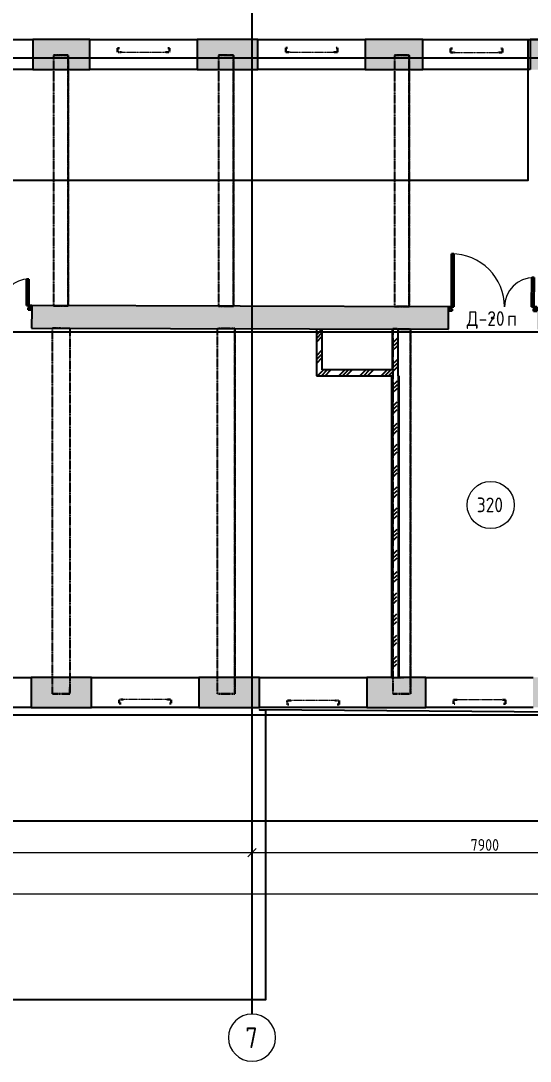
# Model space of a CAD drawing. Header units: millimetres. Extents: x -129048 to 476301, y -5853 to 215316.
# Drawn here: x 243165 to 251806, y -3626 to 14036 of the extents above; entities that cross this region are included whole.
import ezdxf

# ---------------------------------------------------------------- set-up
doc = ezdxf.new("R2010")
doc.units = ezdxf.units.MM
for name, pattern in [('ADSK_Линия сетки', [25, 20, -2.5, 0, -2.5]), ('ADSK_Сверху', [4.5, 3, -1.5]), ('ADSK_Снесено', [4.5, 3, -1.5])]:
    doc.linetypes.add(name, pattern=pattern)
for name, color, linetype, lineweight, true_color in [('_ Окна', 5, 'Continuous', 30, 0x0000ff), ('Стены внутренние', 5, 'Continuous', 18, 0x0000ff), ('Стены наружные', 1, 'ADSK_Снесено', 18, 0xff0000), ('Стены штриховка', 5, 'Continuous', 18, 0x0000ff)]:
    doc.layers.add(name, color=color, linetype=linetype, lineweight=lineweight, true_color=true_color)
for name, color, linetype, lineweight in [('Двери', 251, 'Continuous', 18), ('Каркас', 7, 'Continuous', 18), ('Марки дверей', 7, 'Continuous', 20), ('Марки помещений', 7, 'Continuous', 20), ('Окна', 251, 'Continuous', 18), ('Оси', 7, 'Continuous', 9)]:
    doc.layers.add(name, color=color, linetype=linetype, lineweight=lineweight)
doc.styles.add('GOST Common', font='GOST Common_0.ttf', dxfattribs={"width": 0.9, "height": 350})
doc.styles.add('GOST Common_1', font='GOST Common_0.ttf', dxfattribs={"width": 0.9, "height": 200})
doc.styles.add('GOST Common_2', font='GOST Common_0.ttf', dxfattribs={"width": 0.9, "height": 250})
doc.dimstyles.new('ADSK_Основной_2_5_мм', dxfattribs={"dimscale": 304.8, "dimtxt": 251.428749, "dimasz": 0.463911, "dimexe": 0.492126, "dimexo": 0.492126, "dimgap": 0.098425, "dimtad": 1, "dimdec": 1, "dimrnd": 0.1, "dimdsep": 46, "dimtxsty": 'GOST Common_1', "dimblk1": 'OBLIQUE', "dimblk2": 'OBLIQUE', "dimsah": 1, "dimcen": 0.09, "dimdle": 0.492126, "dimazin": 2, "dimtfac": 1, "dimtdec": 4, "dimtix": 1, "dimtmove": 0, "dimatfit": 3, "dimfxl": 1, "dimtvp": 1, "dimtfill": 1, "dimtolj": 1, "dimtzin": 0, "dimlwd": 20, "dimlwe": 20, "dimarcsym": 2})
pattern_1 = [(45, (215977.25, 150), (-179.6051, 179.6051), []), (45, (216040.75, 150), (0, 359.2102), []), (45, (215913.75, 150), (0, 359.2102), [])]

# ---------------------------------------------------------------- blocks, each defined once
blk = doc.blocks.new('Витраж-тент со смещением вовне - 60мм 30 сдвиг-1466942-03 План 3-го этажа')
at = {"layer": '_ Окна', "color": 161, "linetype": 'ADSK_Сверху', "true_color": 0xaaaaff}
for p, q in [((-440, 25), (-440, -45)), ((-440, 25), (-410, 25)), ((-440, -45), (-440, 25)), ((440, 25), (410, 25)), ((440, -45), (440, 25)), ((440, -45), (440, 25)), ((-380, -45), (-440, -45)), ((-380, -35), (-380, -45)), ((380, -35), (380, -45)), ((380, -45), (440, -45))]:
    blk.add_line(p, q, dxfattribs=at)
at = {"layer": 'Окна', "color": 161, "linetype": 'ADSK_Сверху', "true_color": 0xaaaaff}
blk.add_line((-380, -45), (380, -45), dxfattribs=at)
blk = doc.blocks.new('Витраж-тент со смещением вовне - 60мм 30 сдвиг-1466982-03 План 3-го этажа')
at = {"layer": '_ Окна', "color": 161, "linetype": 'ADSK_Сверху', "true_color": 0xaaaaff}
for p, q in [((-440, 25), (-440, -45)), ((-440, 25), (-410, 25)), ((-440, -45), (-440, 25)), ((440, 25), (410, 25)), ((440, -45), (440, 25)), ((440, -45), (440, 25)), ((-380, -45), (-440, -45)), ((-380, -35), (-380, -45)), ((380, -35), (380, -45)), ((380, -45), (440, -45))]:
    blk.add_line(p, q, dxfattribs=at)
at = {"layer": 'Окна', "color": 161, "linetype": 'ADSK_Сверху', "true_color": 0xaaaaff}
blk.add_line((-380, -45), (380, -45), dxfattribs=at)
blk = doc.blocks.new('AC_Дверь_Двупольная - Д-28п 1500х2200h-V210-03 План 3-го этажа')
at = {"layer": 'Двери', "lineweight": 30}
for p, q in [((-700, 1140), (-660, 1140)), ((-700, 190), (-700, 1140)), ((-660, 1140), (-660, 190)), ((700, 640), (660, 640)), ((660, 640), (660, 190)), ((700, 190), (700, 640)), ((-750, 190), (-730, 190)), ((-750, 120), (-750, 190)), ((-730, 190), (-700, 190)), ((-730, 120), (-730, 190)), ((-730, 190), (-730, 120)), ((-660, 190), (-700, 190)), ((-700, 190), (-700, 150)), ((660, 190), (700, 190)), ((730, 190), (700, 190)), ((700, 190), (700, 150)), ((730, 120), (730, 190)), ((750, 190), (730, 190)), ((730, 190), (730, 120)), ((750, 120), (750, 190)), ((-730, 120), (-750, 120)), ((-690, 120), (-730, 120)), ((-700, 150), (-690, 150)), ((-690, 150), (-690, 120)), ((700, 150), (690, 150)), ((690, 150), (690, 120)), ((690, 120), (730, 120)), ((730, 120), (750, 120))]:
    blk.add_line(p, q, dxfattribs=at)
at = {"layer": 'Двери'}
for centre, radius, start, end in [((-700, 190), 950, 360, 90), ((700, 190), 450, 90, 180)]:
    blk.add_arc(centre, radius, start, end, dxfattribs=at)
blk = doc.blocks.new('AC_Дверь_Двупольная - Д-20п 1500х2200h-2039721-03 План 3-го этажа')
at = {"layer": 'Двери', "lineweight": 30}
for p, q in [((-700, 1090), (-660, 1090)), ((-700, 190), (-700, 1090)), ((-660, 1090), (-660, 190)), ((700, 690), (660, 690)), ((660, 690), (660, 190)), ((700, 190), (700, 690)), ((-750, 190), (-730, 190)), ((-750, 120), (-750, 190)), ((-730, 190), (-700, 190)), ((-730, 120), (-730, 190)), ((-730, 190), (-730, 120)), ((-660, 190), (-700, 190)), ((-700, 190), (-700, 150)), ((660, 190), (700, 190)), ((730, 190), (700, 190)), ((700, 190), (700, 150)), ((730, 120), (730, 190)), ((750, 190), (730, 190)), ((730, 190), (730, 120)), ((750, 120), (750, 190)), ((-730, 120), (-750, 120)), ((-690, 120), (-730, 120)), ((-700, 150), (-690, 150)), ((-690, 150), (-690, 120)), ((700, 150), (690, 150)), ((690, 150), (690, 120)), ((690, 120), (730, 120)), ((730, 120), (750, 120))]:
    blk.add_line(p, q, dxfattribs=at)
at = {"layer": 'Двери'}
for centre, radius, start, end in [((-700, 190), 900, 360, 90), ((700, 190), 500, 90, 180)]:
    blk.add_arc(centre, radius, start, end, dxfattribs=at)
blk = doc.blocks.new('Ось сетки - Круг_Ø8 мм-6577-03 План 3-го этажа')
at = {"layer": 'Оси', "lineweight": 20}
for start, end in [(360, 180), (180, 360)]:
    blk.add_arc((0, 0), 4, start, end, dxfattribs=at)
blk = doc.blocks.new('ADSK_Марка_Помещение_ОдноЗначение - Номер-247393-03 План 3-го этажа')
at = {"layer": 'Марки помещений'}
blk.add_circle((0, 0), 4, dxfattribs=at)
blk = doc.blocks.new('_Oblique')
at = {"color": 0, "linetype": 'ByBlock', "lineweight": -2}
blk.add_line((-0.5, -0.5), (0.5, 0.5), dxfattribs=at)
blk = doc.blocks.new('*D2153')
at = {"color": 0, "lineweight": 20, "transparency": 16777216}
for p, q in [((234437, -85), (247237, -85)), ((234587, -135), (234587, -235)), ((247087, -135), (247087, -235))]:
    blk.add_line(p, q, dxfattribs=at)
at = {"layer": 'Defpoints', "color": 0, "transparency": 16777216}
for p in [(234587, 15), (247087, 15), (247087, -85)]:
    blk.add_point(p, dxfattribs=at)
at = {"color": 0, "lineweight": 20, "transparency": 16777216, "xscale": 141.4, "yscale": 141.4, "zscale": 141.4, "rotation": 180}
blk.add_blockref('_Oblique', (234587, -85), dxfattribs=at)
at = {"color": 0, "lineweight": 20, "transparency": 16777216, "xscale": 141.4, "yscale": 141.4, "zscale": 141.4}
blk.add_blockref('_Oblique', (247087, -85), dxfattribs=at)
at = {"color": 0, "lineweight": 25, "transparency": 16777216, "insert": (240837, 45), "char_height": 200, "width": 889.8, "attachment_point": 5, "style": 'GOST Common_1', "bg_fill": 3, "box_fill_scale": 1.1, "bg_fill_color": 256, "bg_fill_true_color": 13158600, "bg_fill_transparency": 0}
blk.add_mtext('\\A1;12500', dxfattribs=at)
blk = doc.blocks.new('*D2154')
at = {"color": 0, "lineweight": 20, "transparency": 16777216}
for p, q in [((246937, -85), (255137, -85)), ((247087, -135), (247087, -235)), ((254987, -135), (254987, -235))]:
    blk.add_line(p, q, dxfattribs=at)
at = {"layer": 'Defpoints', "color": 0, "transparency": 16777216}
for p in [(247087, 15), (254987, 15), (254987, -85)]:
    blk.add_point(p, dxfattribs=at)
at = {"color": 0, "lineweight": 20, "transparency": 16777216, "xscale": 141.4, "yscale": 141.4, "zscale": 141.4, "rotation": 180}
blk.add_blockref('_Oblique', (247087, -85), dxfattribs=at)
at = {"color": 0, "lineweight": 20, "transparency": 16777216, "xscale": 141.4, "yscale": 141.4, "zscale": 141.4}
blk.add_blockref('_Oblique', (254987, -85), dxfattribs=at)
at = {"color": 0, "lineweight": 25, "transparency": 16777216, "insert": (251037, 45), "char_height": 200, "width": 756.84, "attachment_point": 5, "style": 'GOST Common_1', "bg_fill": 3, "box_fill_scale": 1.1, "bg_fill_color": 256, "bg_fill_true_color": 13158600, "bg_fill_transparency": 0}
blk.add_mtext('\\A1;7900', dxfattribs=at)
blk = doc.blocks.new('*D2166')
at = {"color": 0, "lineweight": 20, "transparency": 16777216}
for p, q in [((209887, -785), (272037, -785)), ((210037, -835), (210037, -935)), ((271887, -835), (271887, -935))]:
    blk.add_line(p, q, dxfattribs=at)
at = {"layer": 'Defpoints', "color": 0, "transparency": 16777216}
for p in [(210037, -685), (271887, -685), (271887, -785)]:
    blk.add_point(p, dxfattribs=at)
at = {"color": 0, "lineweight": 20, "transparency": 16777216, "xscale": 141.4, "yscale": 141.4, "zscale": 141.4, "rotation": 180}
blk.add_blockref('_Oblique', (210037, -785), dxfattribs=at)
at = {"color": 0, "lineweight": 20, "transparency": 16777216, "xscale": 141.4, "yscale": 141.4, "zscale": 141.4}
blk.add_blockref('_Oblique', (271887, -785), dxfattribs=at)
at = {"color": 0, "lineweight": 25, "transparency": 16777216, "insert": (240962, -655), "char_height": 200, "width": 889.8, "attachment_point": 5, "style": 'GOST Common_1', "bg_fill": 3, "box_fill_scale": 1.1, "bg_fill_color": 256, "bg_fill_true_color": 13158600, "bg_fill_transparency": 0}
blk.add_mtext('\\A1;61850', dxfattribs=at)
blk = doc.blocks.new('ADSK_Марка_Дверь - Типоразмер_ADSK_Марка-58376-03 План 3-го этажа')
at = {"layer": 'Марки дверей', "lineweight": 9}
blk.add_circle((0, 0), 0.2, dxfattribs=at)

msp = doc.modelspace()

# ---------------------------------------------------------------- hatches: boundary and pattern name
at = {"layer": 'Стены внутренние', "lineweight": 25, "true_color": 0x636466}
h = msp.add_hatch(color=251, dxfattribs=at)
h.paths.add_polyline_path([(258100.31958, 8781.41711), (258097.49102, 9161.42592), (251920.51599, 9177.7535), (251919.51154, 8797.75483), (258042.55858, 8781.56979)])
h.paths.add_polyline_path([(250419.51678, 8801.71976), (250420.3362, 9181.71844), (243349.51668, 9200.40921), (243348.51223, 8820.41054), (249544.59255, 8804.03245)])
h.paths.add_polyline_path([(241848.51747, 8824.37547), (241849.33689, 9204.37414), (234840.12747, 9222.90206), (234840.12747, 8842.90073), (241580.63653, 8825.08356)])
h.paths.add_polyline_path([(233339.12826, 8846.86832), (233339.94768, 9226.86699), (231140.59406, 9232.68103), (231139.58961, 8852.68236), (232774.02347, 8848.36206)])
h.paths.add_polyline_path([(229639.59485, 8856.64729), (229640.41427, 9236.64596), (224110.2776, 9251.26425), (224111.02308, 8871.26096), (227566.26747, 8862.12771)])
h = msp.add_hatch(dxfattribs=at)
h.set_pattern_fill('FP_1', color=251, style=0, pattern_type=2)
h.set_pattern_definition(pattern_1)
h.paths.add_polyline_path([(248178.79263, 8110.02642), (248278.79263, 8110.02642), (248278.79263, 8807.37834), (248178.79263, 8807.64267), (248178.79263, 8382.97321)])
h = msp.add_hatch(dxfattribs=at)
h.set_pattern_fill('FP_1', color=251, style=0, pattern_type=2)
h.set_pattern_definition(pattern_1)
h.paths.add_polyline_path([(249490.08433, 8110.02642), (249553.52603, 8110.02642), (249554.76678, 8803.95424), (249467.5993, 8804.23597), (249467.5993, 8110.02642)])
h = msp.add_hatch(dxfattribs=at)
h.set_pattern_fill('FP_1', color=251, style=0, pattern_type=2)
h.set_pattern_definition(pattern_1)
h.paths.add_polyline_path([(249467.5993, 8010.02642), (249553.34723, 8010.02642), (249553.52603, 8110.02642), (248178.79263, 8110.02642), (248178.79263, 8010.02642), (249457.5993, 8010.02642)])
h = msp.add_hatch(dxfattribs=at)
h.set_pattern_fill('FP_1', color=251, style=0, pattern_type=2)
h.set_pattern_definition(pattern_1)
h.paths.add_polyline_path([(249567.5993, 2889.50427), (249567.5993, 2889.56969), (249544.19188, 2889.61155), (249553.34723, 8010.02642), (249467.5993, 8010.02642), (249467.5993, 2889.50427), (249544.19188, 2889.50427)])
at = {"layer": 'Стены наружные', "linetype": 'Continuous', "lineweight": 25, "true_color": 0x636466}
h = msp.add_hatch(color=251, dxfattribs=at)
h.paths.add_polyline_path([(254427.14149, 13206.63165), (255229.15905, 13206.63165), (255229.15905, 13716.63165), (251806.06998, 13716.63165), (251806.06998, 13206.63165), (253259.2774, 13206.63165)])
h.paths.add_polyline_path([(249008.09108, 13206.63165), (249986.06998, 13206.63165), (249986.06998, 13716.63165), (249008.09108, 13716.63165), (249008.09108, 13248.53001)])
h.paths.add_polyline_path([(246252.09288, 13206.63165), (247188.09108, 13206.63165), (247188.09108, 13716.63165), (246156.10822, 13716.63165), (246156.10822, 13206.63165)])
h.paths.add_polyline_path([(243916.3647, 13206.63165), (244336.10822, 13206.63165), (244336.10822, 13716.63165), (243368.65474, 13716.63165), (243368.65474, 13206.63165), (243913.88016, 13206.63165)])
h.paths.add_polyline_path([(241548.65474, 13206.63165), (241548.65474, 13716.63165), (240529.62117, 13716.63165), (240529.62117, 13206.63165)])
h.paths.add_polyline_path([(238709.62117, 13206.63165), (238709.62117, 13716.63165), (237735.92104, 13716.63165), (237735.92104, 13206.63165), (238077.04426, 13206.63165)])
h.paths.add_polyline_path([(235915.92104, 13206.63165), (235915.92104, 13716.63165), (234944.11719, 13716.63165), (234944.11719, 13206.63165), (235313.76225, 13206.63165)])
h.paths.add_polyline_path([(233124.11719, 13206.63165), (233124.11719, 13716.63165), (232090.15842, 13716.63165), (232090.15842, 13206.63165), (232237.72382, 13206.63165)])
h.paths.add_polyline_path([(228302.41782, 13206.63165), (230270.15842, 13206.63165), (230270.15842, 13716.63165), (226808.57231, 13716.63165), (226808.57231, 13206.63165), (228104.16491, 13206.63165)])
h = msp.add_hatch(color=251, dxfattribs=at)
h.paths.add_polyline_path([(257441.35445, 2379.50427), (258524.186, 2379.50427), (258524.186, 2889.50427), (257441.35445, 2889.50427), (257441.35445, 2682.85569)])
h.paths.add_polyline_path([(255595.00558, 2379.50427), (255621.35445, 2379.50427), (255621.35445, 2889.50427), (254574.41538, 2889.50427), (254574.41538, 2379.50427)])
h.paths.add_polyline_path([(251855.0874, 2379.50427), (252754.41538, 2379.50427), (252754.41538, 2889.50427), (251855.0874, 2889.50427), (251855.0874, 2682.85569)])
h.paths.add_polyline_path([(249742.9939, 2379.50427), (250035.0874, 2379.50427), (250035.0874, 2889.50427), (249034.4899, 2889.50427), (249034.4899, 2379.50427)])
h.paths.add_polyline_path([(246252.09288, 2379.50427), (247214.4899, 2379.50427), (247214.4899, 2889.50427), (246184.43806, 2889.50427), (246184.43806, 2379.50427)])
h.paths.add_polyline_path([(243916.3647, 2379.50427), (244364.43806, 2379.50427), (244364.43806, 2889.50427), (243340.29693, 2889.50427), (243340.29693, 2379.50427)])
h.paths.add_polyline_path([(241520.29693, 2379.50427), (241520.29693, 2889.50427), (240560.30672, 2889.50427), (240560.30672, 2379.50427)])
h.paths.add_polyline_path([(238740.30672, 2379.50427), (238740.30672, 2889.50427), (237732.02874, 2889.50427), (237732.02874, 2379.50427)])
h.paths.add_polyline_path([(235912.02874, 2379.50427), (235912.02874, 2889.50427), (234918.25319, 2889.50427), (234918.25319, 2379.50427)])
h.paths.add_polyline_path([(233098.25319, 2379.50427), (233098.25319, 2889.50427), (232081.46836, 2889.50427), (232081.46836, 2379.50427), (232585.33884, 2379.50427)])
h.paths.add_polyline_path([(230261.46836, 2379.50427), (230261.46836, 2889.50427), (229268.43842, 2889.50427), (229268.43842, 2379.50427), (229901.99565, 2379.50427)])
h.paths.add_polyline_path([(224250.2517, 2379.50427), (224642.53397, 2379.50427), (224642.53397, 2889.50427), (224250.2517, 2889.50427), (224250.2517, 2657.85807)])
h.paths.add_polyline_path([(227448.43842, 2379.50427), (227448.43842, 2889.50427), (226462.53397, 2889.50427), (226462.53397, 2379.50427)])

# ---------------------------------------------------------------- linework, layer by layer
at = {"linetype": 'ADSK_Линия сетки', "lineweight": 25}
for p, q in [((247087.16465, -2825.79407), (247087.16465, 44684.78674)), ((204891.02955, 13406.78828), (273118.97256, 13406.78828)), ((204891.02955, 8756.78828), (273118.97256, 8756.78828)), ((204891.02955, 2256.78828), (273118.97256, 2256.78828)), ((204891.02955, 456.78828), (273118.97256, 456.78828))]:
    msp.add_line(p, q, dxfattribs=at)
at = {"color": 251, "lineweight": 25, "true_color": 0x636466}
msp.add_lwpolyline([(227282.49042, 21068.63165), (227278.57231, 13720.1816), (230264.82808, 13716.63165), (230264.82808, 13206.63165), (228402.41782, 13206.63165), (228402.41782, 11328.12025), (251770.02309, 11328.12025), (251770.02309, 13716.63165), (254719.15905, 13716.63165), (254706.9581, 21084.05859), (247294.27031, 21084.05859), (247294.27031, 43675.12698), (234433.08966, 43675.12698), (234433.08966, 21068.63165), (227282.49042, 21068.63165)], dxfattribs=at)
at = {"layer": 'Каркас', "color": 251, "linetype": 'ADSK_Сверху', "lineweight": 25, "true_color": 0x636466}
for p, q in [((243970.73207, 13453.70764), (243720.73207, 13453.70764)), ((243720.73207, 13453.70764), (243970.73207, 13453.70764)), ((243720.73207, 13453.70764), (243720.73207, 9199.42798)), ((243720.73207, 13453.70764), (243720.73207, 9199.42798)), ((243970.73207, 9198.76715), (243970.73207, 13453.70764)), ((243970.73207, 13453.70764), (243970.73207, 9198.76715)), ((246770.73207, 13453.70764), (246520.73207, 13453.70764)), ((246520.73207, 13453.70764), (246770.73207, 13453.70764)), ((246520.73207, 13453.70764), (246520.73207, 9192.02674)), ((246520.73207, 13453.70764), (246520.73207, 9192.02674)), ((246770.73207, 9191.36592), (246770.73207, 13453.70764)), ((246770.73207, 13453.70764), (246770.73207, 9191.36592)), ((249752.52279, 13453.70764), (249502.52279, 13453.70764)), ((249502.52279, 13453.70764), (249752.52279, 13453.70764)), ((249502.52279, 13453.70764), (249502.52279, 9184.14498)), ((249502.52279, 13453.70764), (249502.52279, 9184.14498)), ((249752.52279, 9183.48416), (249752.52279, 13453.70764)), ((249752.52279, 13453.70764), (249752.52279, 9183.48416)), ((243720.73207, 9199.42798), (243970.73207, 9198.76715)), ((243970.73207, 9198.76715), (243720.73207, 9199.42798)), ((246520.73207, 9192.02674), (246770.73207, 9191.36592)), ((246770.73207, 9191.36592), (246520.73207, 9192.02674)), ((249502.52279, 9184.14498), (249752.52279, 9183.48416)), ((249752.52279, 9183.48416), (249502.52279, 9184.14498)), ((243837.98031, 8819.11673), (243695.73207, 8819.49273)), ((243695.73207, 8819.49273), (243695.73207, 2609.72506)), ((243695.73207, 8819.49273), (243695.73207, 2609.72506)), ((243695.73207, 8819.49273), (243995.73207, 8818.69974)), ((243995.73207, 8818.69974), (243995.73207, 2609.72506)), ((246795.73207, 8811.29851), (246495.73207, 8812.0915)), ((246495.73207, 8812.0915), (246495.73207, 2609.72506)), ((246495.73207, 8812.0915), (246495.73207, 2609.72506)), ((246495.73207, 8812.0915), (246795.73207, 8811.29851)), ((246795.73207, 2609.72506), (246795.73207, 8811.29851)), ((246795.73207, 8811.29851), (246795.73207, 2609.72506)), ((249777.52279, 8803.41675), (249477.52279, 8804.20973)), ((249477.52279, 8804.20973), (249477.52279, 2609.72506)), ((249477.52279, 8804.20973), (249477.52279, 2609.72506)), ((249477.52279, 8804.20973), (249777.52279, 8803.41675)), ((249777.52279, 2609.72506), (249777.52279, 8803.41675)), ((249777.52279, 8803.41675), (249777.52279, 2609.72506)), ((243995.73207, 2609.72506), (243995.73207, 2723.35694)), ((243995.73207, 2609.72506), (243695.73207, 2609.72506)), ((243695.73207, 2609.72506), (243995.73207, 2609.72506)), ((246795.73207, 2609.72506), (246495.73207, 2609.72506)), ((246495.73207, 2609.72506), (246795.73207, 2609.72506)), ((249777.52279, 2609.72506), (249477.52279, 2609.72506)), ((249477.52279, 2609.72506), (249777.52279, 2609.72506))]:
    msp.add_line(p, q, dxfattribs=at)
at = {"layer": 'Стены внутренние', "color": 251, "lineweight": 25, "true_color": 0x636466}
for p, q in [((250420.52123, 9181.71844), (243349.51668, 9200.40921)), ((243349.33165, 9130.40945), (243348.51223, 8820.41054)), ((250419.51678, 8801.71976), (250420.3362, 9111.71868)), ((243348.51223, 8820.41054), (250419.51678, 8801.71976)), ((248178.79263, 8807.64267), (248178.79263, 8010.02642)), ((248278.79263, 8110.02642), (248278.79263, 8807.37834)), ((249467.5993, 8804.23597), (249467.5993, 8110.02642)), ((249567.5993, 8010.02642), (249567.5993, 8803.97164)), ((248178.79263, 8010.02642), (249455.5993, 8010.02642)), ((249467.5993, 8110.02642), (248278.79263, 8110.02642)), ((249455.5993, 8010.02642), (249455.5993, 2889.50427)), ((249579.5993, 8010.02642), (249567.5993, 8010.02642)), ((249579.5993, 2889.50427), (249579.5993, 8010.02642)), ((249457.5993, 2889.50427), (249577.5993, 2889.50427))]:
    msp.add_line(p, q, dxfattribs=at)
at = {"layer": 'Стены внутренние', "color": 251, "linetype": 'ADSK_Снесено', "lineweight": 25, "true_color": 0x636466}
for p, q in [((249674.76659, 8803.73968), (249554.76678, 8803.95424)), ((249544.19188, 2889.61155), (249664.19169, 2889.39698))]:
    msp.add_line(p, q, dxfattribs=at)
at = {"layer": 'Стены внутренние', "color": 251, "linetype": 'ADSK_Сверху', "lineweight": 25, "true_color": 0x636466}
msp.add_line((249381.32083, 8110.02642), (249369.02167, 8110.02642), dxfattribs=at)
at = {"layer": 'Стены наружные', "color": 251, "linetype": 'Continuous', "lineweight": 25, "true_color": 0x636466}
for p, q in [((241548.65474, 13716.63165), (243368.65474, 13716.63165)), ((244336.10822, 13716.63165), (243368.65474, 13716.63165)), ((243368.65474, 13716.63165), (243368.65474, 13206.63165)), ((244336.10822, 13206.63165), (244336.10822, 13716.63165)), ((244336.10822, 13716.63165), (246156.10822, 13716.63165)), ((247188.09108, 13716.63165), (246156.10822, 13716.63165)), ((246156.10822, 13716.63165), (246156.10822, 13206.63165)), ((247188.09108, 13206.63165), (247188.09108, 13716.63165)), ((247188.09108, 13716.63165), (249008.09108, 13716.63165)), ((249986.06998, 13716.63165), (249008.09108, 13716.63165)), ((249008.09108, 13716.63165), (249008.09108, 13206.63165)), ((249986.06998, 13206.63165), (249986.06998, 13716.63165)), ((249986.06998, 13716.63165), (251806.06998, 13716.63165)), ((254719.15905, 13716.63165), (251806.06998, 13716.63165)), ((251806.06998, 13716.63165), (251806.06998, 13206.63165)), ((243368.65474, 13206.63165), (241548.65474, 13206.63165)), ((243368.65474, 13206.63165), (244336.10822, 13206.63165)), ((246156.10822, 13206.63165), (244336.10822, 13206.63165)), ((246156.10822, 13206.63165), (247188.09108, 13206.63165)), ((249008.09108, 13206.63165), (247188.09108, 13206.63165)), ((249008.09108, 13206.63165), (249986.06998, 13206.63165)), ((251806.06998, 13206.63165), (249986.06998, 13206.63165)), ((251806.06998, 13206.63165), (251806.82808, 13206.63165)), ((241520.29693, 2889.50427), (243340.29693, 2889.50427)), ((244364.43806, 2889.50427), (243340.29693, 2889.50427)), ((243340.29693, 2889.50427), (243340.29693, 2379.50427)), ((244364.43806, 2379.50427), (244364.43806, 2889.50427)), ((244364.43806, 2889.50427), (246184.43806, 2889.50427)), ((247214.4899, 2889.50427), (246184.43806, 2889.50427)), ((246184.43806, 2889.50427), (246184.43806, 2379.50427)), ((247214.4899, 2379.50427), (247214.4899, 2889.50427)), ((247214.4899, 2889.50427), (249034.4899, 2889.50427)), ((249455.5993, 2889.50427), (249034.4899, 2889.50427)), ((249034.4899, 2889.50427), (249034.4899, 2379.50427)), ((250035.0874, 2889.50427), (249579.5993, 2889.50427)), ((250035.0874, 2379.50427), (250035.0874, 2889.50427)), ((250035.0874, 2889.50427), (251855.0874, 2889.50427)), ((243340.29693, 2379.50427), (241520.29693, 2379.50427)), ((243340.29693, 2379.50427), (244364.43806, 2379.50427)), ((246184.43806, 2379.50427), (244364.43806, 2379.50427)), ((246184.43806, 2379.50427), (247214.4899, 2379.50427)), ((249034.4899, 2379.50427), (247214.4899, 2379.50427)), ((249034.4899, 2379.50427), (250035.0874, 2379.50427)), ((251855.0874, 2379.50427), (250035.0874, 2379.50427))]:
    msp.add_line(p, q, dxfattribs=at)
at = {"layer": 'Стены штриховка', "color": 251, "lineweight": 25, "true_color": 0x636466}
for p, q in [((249467.5993, 8010.02642), (249455.5993, 8010.02642)), ((249457.5993, 8010.02642), (249457.5993, 2889.50427)), ((249467.5993, 8010.02642), (249467.5993, 2889.50427)), ((249567.5993, 8010.02642), (249567.5993, 2889.50427)), ((249577.5993, 8010.02642), (249577.5993, 2889.50427)), ((249455.5993, 2889.50427), (249457.5993, 2889.50427)), ((249577.5993, 2889.50427), (249579.5993, 2889.50427))]:
    msp.add_line(p, q, dxfattribs=at)

# ---------------------------------------------------------------- block references
at = {"lineweight": 25, "xscale": 99.99999999999993, "yscale": 99.99999999999993, "zscale": 99.99999999999993}
msp.add_blockref('Ось сетки - Круг_Ø8 мм-6577-03 План 3-го этажа', (247087.16465, -3225.79407), dxfattribs=at)
at = {"layer": '_ Окна', "color": 251, "linetype": 'ADSK_Сверху', "lineweight": 25, "true_color": 0x636466}
for p in [(245246.10822, 13549.25276), (248098.09108, 13549.87228), (250896.06998, 13543.12266)]:
    msp.add_blockref('Витраж-тент со смещением вовне - 60мм 30 сдвиг-1466982-03 План 3-го этажа', p, dxfattribs=at)
at = {"layer": '_ Окна', "color": 251, "linetype": 'ADSK_Сверху', "lineweight": 25, "true_color": 0x636466, "rotation": 180}
for p in [(245274.43806, 2470.35533), (248124.4899, 2452.51501), (250945.0874, 2466.31201)]:
    msp.add_blockref('Витраж-тент со смещением вовне - 60мм 30 сдвиг-1466942-03 План 3-го этажа', p, dxfattribs=at)
at = {"layer": 'Двери', "color": 251, "lineweight": 25, "true_color": 0x636466, "rotation": 359.8485505277052}
for name, p in [('AC_Дверь_Двупольная - Д-28п 1500х2200h-V210-03 План 3-го этажа', (242599.01708, 9012.39234)), ('AC_Дверь_Двупольная - Д-20п 1500х2200h-2039721-03 План 3-го этажа', (251170.01639, 8989.73663))]:
    msp.add_blockref(name, p, dxfattribs=at)
at = {"layer": 'Марки дверей', "color": 251, "lineweight": 25, "true_color": 0x636466, "xscale": 99.99999999999993, "yscale": 99.99999999999993, "zscale": 99.99999999999993}
msp.add_blockref('ADSK_Марка_Дверь - Типоразмер_ADSK_Марка-58376-03 План 3-го этажа', (251170.01639, 8989.73663), dxfattribs=at)
at = {"layer": 'Марки помещений', "color": 251, "lineweight": 25, "true_color": 0x636466, "xscale": 99.99999999999993, "yscale": 99.99999999999993, "zscale": 99.99999999999993}
msp.add_blockref('ADSK_Марка_Помещение_ОдноЗначение - Номер-247393-03 План 3-го этажа', (251137.14781, 5815.71415), dxfattribs=at)

# ---------------------------------------------------------------- texts
at = {"lineweight": 25, "insert": (246973.38399, -3053.26071), "char_height": 350, "width": 274.177125, "attachment_point": 1, "style": 'GOST Common'}
msp.add_mtext('\\fGOST Common|b0|i0|c204|p34|;\\W.9;7', dxfattribs=at)
at = {"layer": 'Марки дверей', "color": 251, "lineweight": 25, "true_color": 0x636466, "char_height": 250, "attachment_point": 1, "style": 'GOST Common_2'}
for s, insert, width in [('\\fGOST Common|b0|i0|c204|p34|;\\W.9;Д', (250730.18711, 9106.74973), 245.316375), ('-20', (250932.59336, 9106.74973), 584.4301875), ('\\fGOST Common|b0|i0|c204|p34|;\\W.9;п', (251414.79649, 9106.74973), 194.8100625)]:
    msp.add_mtext(s, dxfattribs=dict(at, insert=insert, width=width))
at = {"layer": 'Марки помещений', "color": 251, "lineweight": 25, "true_color": 0x636466, "insert": (250900.89055, 5943.43922), "char_height": 250, "width": 584.4301875, "attachment_point": 1, "style": 'GOST Common_2'}
msp.add_mtext('320', dxfattribs=at)

# ---------------------------------------------------------------- next in the draw order: dimensions: what is measured, and where the dimension line sits
at = {"lineweight": 25}
for base, p1, p2, override, picture, middle in [((247087.16465, -84.55356), (234587.16465, 15.43133), (247087.16465, 15.43133), {"dimpost": '<>', "dimfxl": 12500}, '*D2153', (240837.16465, 45.44644)), ((271887.16465, -784.55356), (210037.16465, -684.56867), (271887.16465, -684.56867), {"dimpost": '<>', "dimfxl": 61850}, '*D2166', (240962.16465, -654.55356))]:
    dim = msp.add_linear_dim(base=base, p1=p1, p2=p2, dimstyle='ADSK_Основной_2_5_мм', override=override, dxfattribs=at)
    dim.commit()
    dim.dimension.update_dxf_attribs({"geometry": picture, "text_midpoint": middle})

# ---------------------------------------------------------------- next in the draw order: dimensions: what is measured, and where the dimension line sits
dim = msp.add_linear_dim(base=(254987.16465, -84.55356), p1=(247087.16465, 15.43133), p2=(254987.16465, 15.43133), dimstyle='ADSK_Основной_2_5_мм', override={"dimpost": '<>', "dimfxl": 7900}, dxfattribs=at)
dim.commit()
dim.dimension.update_dxf_attribs({"geometry": '*D2154', "text_midpoint": (251037.16465, 45.44644)})

# ---------------------------------------------------------------- next in the draw order: linework, layer by layer
at = {"color": 251, "lineweight": 25, "true_color": 0x636466}
msp.add_lwpolyline([(262010.4664, 21084.05859), (262010.4664, 43909.20652), (272009.87193, 43909.20652), (272191.20351, 8682.30207), (265910.655, 8682.30207), (265910.655, 300.23165), (258014.186, 300.23165), (258014.186, 2256.78828), (247213.22785, 2336.47811), (247313.64977, 2335.73719), (247313.64977, -2582.56685), (234949.89798, -2582.56685), (234949.89798, 2336.47811), (224250.2517, 2336.47811), (224250.2517, 422.0206), (216267.75299, 456.78828), (216267.75299, 8679.25245)], dxfattribs=at)

doc.saveas('drawing.dxf')
